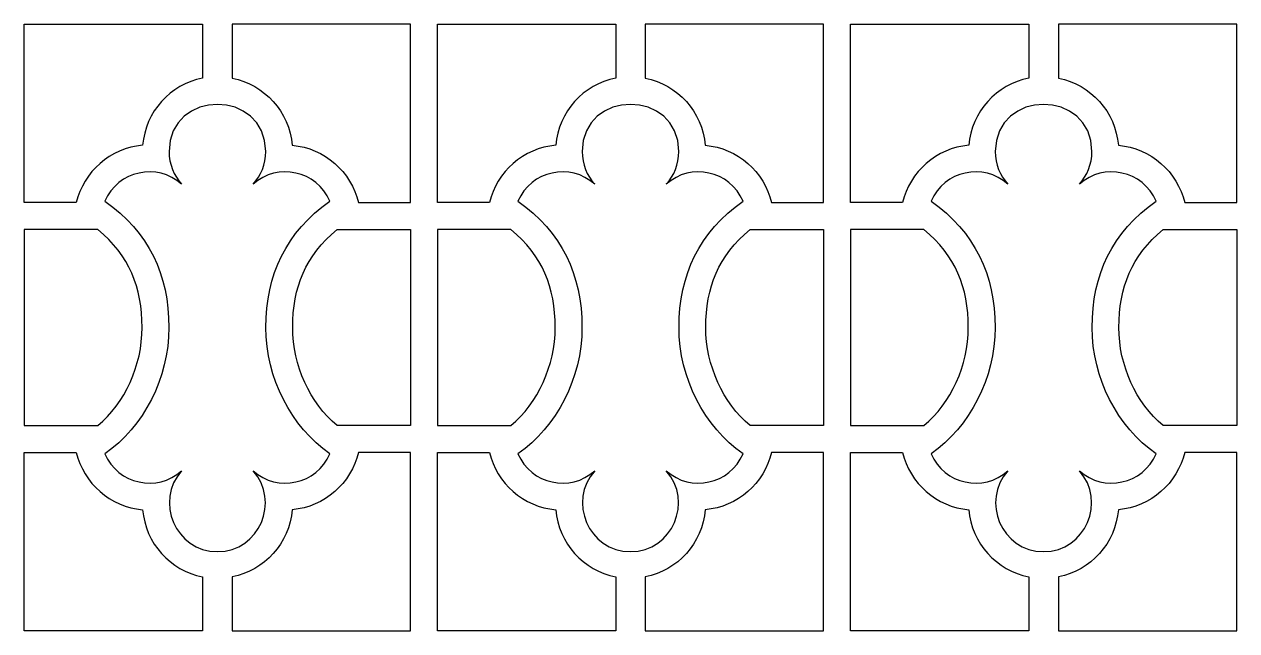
# Model space of a CAD drawing. Header units: centimetres. Extents: x -93 to 93, y -127 to 127.
# Drawn here: x -93.3 to -11.7, y 0.9 to 41.7 of the extents above; entities that cross this region are included whole.
import ezdxf

# ---------------------------------------------------------------- set-up
doc = ezdxf.new("R2010")
doc.units = ezdxf.units.CM
doc.header["$MEASUREMENT"] = 0
doc.layers.add('layer 1', color=7, linetype='Continuous')

msp = doc.modelspace()

# ---------------------------------------------------------------- linework, layer by layer
at = {"layer": 'layer 1', "color": 177}
for points, knots in [([(-81.2808, 38.06369), (-81.2808, 38.06369), (-81.28118, 41.68302), (-81.28118, 41.68302), (-81.28118, 41.68302), (-81.28118, 41.68302), (-93.28118, 41.68302), (-93.28118, 41.68302), (-93.28118, 41.68302), (-93.28118, 41.68302), (-93.28118, 29.68302), (-93.28118, 29.68302), (-93.28118, 29.68302), (-93.28118, 29.68302), (-89.77768, 29.68312), (-89.77768, 29.68312), (-89.77768, 29.68312), (-89.28293, 31.76455), (-87.49943, 33.34731), (-85.3172, 33.54132), (-85.3172, 33.54132), (-85.12727, 35.7954), (-83.45612, 37.62856), (-81.2808, 38.06369)], [0, 0, 0, 0, 0.14285714, 0.14285714, 0.14285714, 0.14285714, 0.28571429, 0.28571429, 0.28571429, 0.28571429, 0.42857143, 0.42857143, 0.42857143, 0.42857143, 0.57142857, 0.57142857, 0.57142857, 0.57142857, 0.71428571, 0.71428571, 0.71428571, 0.71428571, 1, 1, 1, 1]), ([(-75.25328, 33.54132), (-75.44321, 35.7954), (-77.11398, 37.62804), (-79.2893, 38.06317), (-79.2893, 38.06317), (-79.2893, 38.06317), (-79.2893, 41.68302), (-79.2893, 41.68302), (-79.2893, 41.68302), (-79.2893, 41.68302), (-67.2893, 41.68302), (-67.2893, 41.68302), (-67.2893, 41.68302), (-67.2893, 41.68302), (-67.2893, 29.68302), (-67.2893, 29.68302), (-67.2893, 29.68302), (-67.2893, 29.68302), (-70.7928, 29.68312), (-70.7928, 29.68312), (-70.7928, 29.68312), (-71.28755, 31.76455), (-73.07105, 33.34731), (-75.25328, 33.54132)], [0, 0, 0, 0, 0.14285714, 0.14285714, 0.14285714, 0.14285714, 0.28571429, 0.28571429, 0.28571429, 0.28571429, 0.42857143, 0.42857143, 0.42857143, 0.42857143, 0.57142857, 0.57142857, 0.57142857, 0.57142857, 0.71428571, 0.71428571, 0.71428571, 0.71428571, 1, 1, 1, 1]), ([(-53.4889, 38.06369), (-53.4889, 38.06369), (-53.48928, 41.68302), (-53.48928, 41.68302), (-53.48928, 41.68302), (-53.48928, 41.68302), (-65.48928, 41.68302), (-65.48928, 41.68302), (-65.48928, 41.68302), (-65.48928, 41.68302), (-65.48928, 29.68302), (-65.48928, 29.68302), (-65.48928, 29.68302), (-65.48928, 29.68302), (-61.98578, 29.68312), (-61.98578, 29.68312), (-61.98578, 29.68312), (-61.49103, 31.76455), (-59.70753, 33.34731), (-57.5253, 33.54132), (-57.5253, 33.54132), (-57.33537, 35.7954), (-55.66422, 37.62856), (-53.4889, 38.06369)], [0, 0, 0, 0, 0.14285714, 0.14285714, 0.14285714, 0.14285714, 0.28571429, 0.28571429, 0.28571429, 0.28571429, 0.42857143, 0.42857143, 0.42857143, 0.42857143, 0.57142857, 0.57142857, 0.57142857, 0.57142857, 0.71428571, 0.71428571, 0.71428571, 0.71428571, 1, 1, 1, 1]), ([(-47.46138, 33.54132), (-47.65131, 35.7954), (-49.32208, 37.62804), (-51.4974, 38.06317), (-51.4974, 38.06317), (-51.4974, 38.06317), (-51.4974, 41.68302), (-51.4974, 41.68302), (-51.4974, 41.68302), (-51.4974, 41.68302), (-39.4974, 41.68302), (-39.4974, 41.68302), (-39.4974, 41.68302), (-39.4974, 41.68302), (-39.4974, 29.68302), (-39.4974, 29.68302), (-39.4974, 29.68302), (-39.4974, 29.68302), (-43.0009, 29.68312), (-43.0009, 29.68312), (-43.0009, 29.68312), (-43.49565, 31.76455), (-45.27915, 33.34731), (-47.46138, 33.54132)], [0, 0, 0, 0, 0.14285714, 0.14285714, 0.14285714, 0.14285714, 0.28571429, 0.28571429, 0.28571429, 0.28571429, 0.42857143, 0.42857143, 0.42857143, 0.42857143, 0.57142857, 0.57142857, 0.57142857, 0.57142857, 0.71428571, 0.71428571, 0.71428571, 0.71428571, 1, 1, 1, 1]), ([(-25.697, 38.06369), (-25.697, 38.06369), (-25.69738, 41.68302), (-25.69738, 41.68302), (-25.69738, 41.68302), (-25.69738, 41.68302), (-37.69738, 41.68302), (-37.69738, 41.68302), (-37.69738, 41.68302), (-37.69738, 41.68302), (-37.69738, 29.68302), (-37.69738, 29.68302), (-37.69738, 29.68302), (-37.69738, 29.68302), (-34.19388, 29.68312), (-34.19388, 29.68312), (-34.19388, 29.68312), (-33.69913, 31.76455), (-31.91563, 33.34731), (-29.7334, 33.54132), (-29.7334, 33.54132), (-29.54347, 35.7954), (-27.87232, 37.62856), (-25.697, 38.06369)], [0, 0, 0, 0, 0.14285714, 0.14285714, 0.14285714, 0.14285714, 0.28571429, 0.28571429, 0.28571429, 0.28571429, 0.42857143, 0.42857143, 0.42857143, 0.42857143, 0.57142857, 0.57142857, 0.57142857, 0.57142857, 0.71428571, 0.71428571, 0.71428571, 0.71428571, 1, 1, 1, 1]), ([(-19.66948, 33.54132), (-19.85941, 35.7954), (-21.53018, 37.62804), (-23.7055, 38.06317), (-23.7055, 38.06317), (-23.7055, 38.06317), (-23.7055, 41.68302), (-23.7055, 41.68302), (-23.7055, 41.68302), (-23.7055, 41.68302), (-11.7055, 41.68302), (-11.7055, 41.68302), (-11.7055, 41.68302), (-11.7055, 41.68302), (-11.7055, 29.68302), (-11.7055, 29.68302), (-11.7055, 29.68302), (-11.7055, 29.68302), (-15.209, 29.68312), (-15.209, 29.68312), (-15.209, 29.68312), (-15.70375, 31.76455), (-17.48725, 33.34731), (-19.66948, 33.54132)], [0, 0, 0, 0, 0.14285714, 0.14285714, 0.14285714, 0.14285714, 0.28571429, 0.28571429, 0.28571429, 0.28571429, 0.42857143, 0.42857143, 0.42857143, 0.42857143, 0.57142857, 0.57142857, 0.57142857, 0.57142857, 0.71428571, 0.71428571, 0.71428571, 0.71428571, 1, 1, 1, 1]), ([(-87.85706, 12.78534), (-85.25269, 14.60153), (-83.55052, 17.86788), (-83.55052, 21.28302), (-83.55052, 21.28302), (-83.55052, 24.81267), (-84.90097, 27.71919), (-87.85706, 29.78066), (-87.85706, 29.78066), (-86.98568, 31.83198), (-84.32157, 32.39158), (-82.69402, 30.93027), (-82.69402, 30.93027), (-83.21668, 31.50708), (-83.53524, 32.27242), (-83.53524, 33.11185), (-83.53524, 33.11185), (-83.53524, 37.35355), (-77.03524, 37.35355), (-77.03524, 33.11185), (-77.03524, 33.11185), (-77.03524, 32.27242), (-77.3538, 31.50708), (-77.87646, 30.93027), (-77.87646, 30.93027), (-76.24891, 32.39158), (-73.5848, 31.83199), (-72.71342, 29.78067), (-72.71342, 29.78067), (-75.66952, 27.7192), (-77.01995, 24.81267), (-77.01995, 21.28302), (-77.01995, 21.28302), (-77.01995, 17.86788), (-75.31779, 14.60152), (-72.71342, 12.78533), (-72.71342, 12.78533), (-73.5848, 10.73401), (-76.24881, 10.17431), (-77.87636, 11.63562), (-77.87636, 11.63562), (-76.05491, 9.62546), (-77.438, 6.20415), (-80.28524, 6.20415), (-80.28524, 6.20415), (-83.13248, 6.20415), (-84.51547, 9.62557), (-82.69402, 11.63573), (-82.69402, 11.63573), (-84.32157, 10.17442), (-86.98568, 10.73402), (-87.85706, 12.78534)], [0, 0, 0, 0, 0.07142857, 0.07142857, 0.07142857, 0.07142857, 0.14285714, 0.14285714, 0.14285714, 0.14285714, 0.21428571, 0.21428571, 0.21428571, 0.21428571, 0.28571429, 0.28571429, 0.28571429, 0.28571429, 0.35714286, 0.35714286, 0.35714286, 0.35714286, 0.42857143, 0.42857143, 0.42857143, 0.42857143, 0.5, 0.5, 0.5, 0.5, 0.57142857, 0.57142857, 0.57142857, 0.57142857, 0.64285714, 0.64285714, 0.64285714, 0.64285714, 0.71428571, 0.71428571, 0.71428571, 0.71428571, 0.78571429, 0.78571429, 0.78571429, 0.78571429, 0.85714286, 0.85714286, 0.85714286, 0.85714286, 1, 1, 1, 1]), ([(-60.06516, 12.78534), (-57.46079, 14.60153), (-55.75862, 17.86788), (-55.75862, 21.28302), (-55.75862, 21.28302), (-55.75862, 24.81267), (-57.10907, 27.71919), (-60.06516, 29.78066), (-60.06516, 29.78066), (-59.19378, 31.83198), (-56.52967, 32.39158), (-54.90212, 30.93027), (-54.90212, 30.93027), (-55.42478, 31.50708), (-55.74334, 32.27242), (-55.74334, 33.11185), (-55.74334, 33.11185), (-55.74334, 37.35355), (-49.24334, 37.35355), (-49.24334, 33.11185), (-49.24334, 33.11185), (-49.24334, 32.27242), (-49.5619, 31.50708), (-50.08456, 30.93027), (-50.08456, 30.93027), (-48.45701, 32.39158), (-45.7929, 31.83199), (-44.92152, 29.78067), (-44.92152, 29.78067), (-47.87762, 27.7192), (-49.22805, 24.81267), (-49.22805, 21.28302), (-49.22805, 21.28302), (-49.22805, 17.86788), (-47.52589, 14.60152), (-44.92152, 12.78533), (-44.92152, 12.78533), (-45.7929, 10.73401), (-48.45691, 10.17431), (-50.08446, 11.63562), (-50.08446, 11.63562), (-48.26301, 9.62546), (-49.6461, 6.20415), (-52.49334, 6.20415), (-52.49334, 6.20415), (-55.34058, 6.20415), (-56.72357, 9.62557), (-54.90212, 11.63573), (-54.90212, 11.63573), (-56.52967, 10.17442), (-59.19378, 10.73402), (-60.06516, 12.78534)], [0, 0, 0, 0, 0.07142857, 0.07142857, 0.07142857, 0.07142857, 0.14285714, 0.14285714, 0.14285714, 0.14285714, 0.21428571, 0.21428571, 0.21428571, 0.21428571, 0.28571429, 0.28571429, 0.28571429, 0.28571429, 0.35714286, 0.35714286, 0.35714286, 0.35714286, 0.42857143, 0.42857143, 0.42857143, 0.42857143, 0.5, 0.5, 0.5, 0.5, 0.57142857, 0.57142857, 0.57142857, 0.57142857, 0.64285714, 0.64285714, 0.64285714, 0.64285714, 0.71428571, 0.71428571, 0.71428571, 0.71428571, 0.78571429, 0.78571429, 0.78571429, 0.78571429, 0.85714286, 0.85714286, 0.85714286, 0.85714286, 1, 1, 1, 1]), ([(-32.27326, 12.78534), (-29.66889, 14.60153), (-27.96672, 17.86788), (-27.96672, 21.28302), (-27.96672, 21.28302), (-27.96672, 24.81267), (-29.31717, 27.71919), (-32.27326, 29.78066), (-32.27326, 29.78066), (-31.40188, 31.83198), (-28.73777, 32.39158), (-27.11022, 30.93027), (-27.11022, 30.93027), (-27.63288, 31.50708), (-27.95144, 32.27242), (-27.95144, 33.11185), (-27.95144, 33.11185), (-27.95144, 37.35355), (-21.45144, 37.35355), (-21.45144, 33.11185), (-21.45144, 33.11185), (-21.45144, 32.27242), (-21.77, 31.50708), (-22.29266, 30.93027), (-22.29266, 30.93027), (-20.66511, 32.39158), (-18.001, 31.83199), (-17.12962, 29.78067), (-17.12962, 29.78067), (-20.08572, 27.7192), (-21.43615, 24.81267), (-21.43615, 21.28302), (-21.43615, 21.28302), (-21.43615, 17.86788), (-19.73399, 14.60152), (-17.12962, 12.78533), (-17.12962, 12.78533), (-18.001, 10.73401), (-20.66501, 10.17431), (-22.29256, 11.63562), (-22.29256, 11.63562), (-20.47111, 9.62546), (-21.8542, 6.20415), (-24.70144, 6.20415), (-24.70144, 6.20415), (-27.54868, 6.20415), (-28.93167, 9.62557), (-27.11022, 11.63573), (-27.11022, 11.63573), (-28.73777, 10.17442), (-31.40188, 10.73402), (-32.27326, 12.78534)], [0, 0, 0, 0, 0.07142857, 0.07142857, 0.07142857, 0.07142857, 0.14285714, 0.14285714, 0.14285714, 0.14285714, 0.21428571, 0.21428571, 0.21428571, 0.21428571, 0.28571429, 0.28571429, 0.28571429, 0.28571429, 0.35714286, 0.35714286, 0.35714286, 0.35714286, 0.42857143, 0.42857143, 0.42857143, 0.42857143, 0.5, 0.5, 0.5, 0.5, 0.57142857, 0.57142857, 0.57142857, 0.57142857, 0.64285714, 0.64285714, 0.64285714, 0.64285714, 0.71428571, 0.71428571, 0.71428571, 0.71428571, 0.78571429, 0.78571429, 0.78571429, 0.78571429, 0.85714286, 0.85714286, 0.85714286, 0.85714286, 1, 1, 1, 1]), ([(-93.28118, 27.88301), (-93.28118, 27.88301), (-88.33357, 27.88301), (-88.33357, 27.88301), (-88.33357, 27.88301), (-86.21188, 26.12229), (-85.35076, 23.97549), (-85.35076, 21.28302), (-85.35076, 21.28302), (-85.35076, 18.72857), (-86.50991, 16.19639), (-88.33357, 14.68299), (-88.33357, 14.68299), (-88.33357, 14.68299), (-93.28118, 14.68299), (-93.28118, 14.68299), (-93.28118, 14.68299), (-93.28118, 14.68299), (-93.28118, 27.88301), (-93.28118, 27.88301)], [0, 0, 0, 0, 0.16666667, 0.16666667, 0.16666667, 0.16666667, 0.33333333, 0.33333333, 0.33333333, 0.33333333, 0.5, 0.5, 0.5, 0.5, 0.66666667, 0.66666667, 0.66666667, 0.66666667, 1, 1, 1, 1]), ([(-67.2893, 27.88301), (-67.2893, 27.88301), (-72.23691, 27.88301), (-72.23691, 27.88301), (-72.23691, 27.88301), (-74.3586, 26.12229), (-75.21971, 23.97549), (-75.21971, 21.28302), (-75.21971, 21.28302), (-75.21971, 18.72857), (-74.06057, 16.19639), (-72.23691, 14.68299), (-72.23691, 14.68299), (-72.23691, 14.68299), (-67.2893, 14.68299), (-67.2893, 14.68299), (-67.2893, 14.68299), (-67.2893, 14.68299), (-67.2893, 27.88301), (-67.2893, 27.88301)], [0, 0, 0, 0, 0.16666667, 0.16666667, 0.16666667, 0.16666667, 0.33333333, 0.33333333, 0.33333333, 0.33333333, 0.5, 0.5, 0.5, 0.5, 0.66666667, 0.66666667, 0.66666667, 0.66666667, 1, 1, 1, 1]), ([(-65.48928, 27.88301), (-65.48928, 27.88301), (-60.54167, 27.88301), (-60.54167, 27.88301), (-60.54167, 27.88301), (-58.41998, 26.12229), (-57.55886, 23.97549), (-57.55886, 21.28302), (-57.55886, 21.28302), (-57.55886, 18.72857), (-58.71801, 16.19639), (-60.54167, 14.68299), (-60.54167, 14.68299), (-60.54167, 14.68299), (-65.48928, 14.68299), (-65.48928, 14.68299), (-65.48928, 14.68299), (-65.48928, 14.68299), (-65.48928, 27.88301), (-65.48928, 27.88301)], [0, 0, 0, 0, 0.16666667, 0.16666667, 0.16666667, 0.16666667, 0.33333333, 0.33333333, 0.33333333, 0.33333333, 0.5, 0.5, 0.5, 0.5, 0.66666667, 0.66666667, 0.66666667, 0.66666667, 1, 1, 1, 1]), ([(-39.4974, 27.88301), (-39.4974, 27.88301), (-44.44501, 27.88301), (-44.44501, 27.88301), (-44.44501, 27.88301), (-46.5667, 26.12229), (-47.42781, 23.97549), (-47.42781, 21.28302), (-47.42781, 21.28302), (-47.42781, 18.72857), (-46.26867, 16.19639), (-44.44501, 14.68299), (-44.44501, 14.68299), (-44.44501, 14.68299), (-39.4974, 14.68299), (-39.4974, 14.68299), (-39.4974, 14.68299), (-39.4974, 14.68299), (-39.4974, 27.88301), (-39.4974, 27.88301)], [0, 0, 0, 0, 0.16666667, 0.16666667, 0.16666667, 0.16666667, 0.33333333, 0.33333333, 0.33333333, 0.33333333, 0.5, 0.5, 0.5, 0.5, 0.66666667, 0.66666667, 0.66666667, 0.66666667, 1, 1, 1, 1]), ([(-37.69738, 27.88301), (-37.69738, 27.88301), (-32.74977, 27.88301), (-32.74977, 27.88301), (-32.74977, 27.88301), (-30.62808, 26.12229), (-29.76696, 23.97549), (-29.76696, 21.28302), (-29.76696, 21.28302), (-29.76696, 18.72857), (-30.92611, 16.19639), (-32.74977, 14.68299), (-32.74977, 14.68299), (-32.74977, 14.68299), (-37.69738, 14.68299), (-37.69738, 14.68299), (-37.69738, 14.68299), (-37.69738, 14.68299), (-37.69738, 27.88301), (-37.69738, 27.88301)], [0, 0, 0, 0, 0.16666667, 0.16666667, 0.16666667, 0.16666667, 0.33333333, 0.33333333, 0.33333333, 0.33333333, 0.5, 0.5, 0.5, 0.5, 0.66666667, 0.66666667, 0.66666667, 0.66666667, 1, 1, 1, 1]), ([(-11.7055, 27.88301), (-11.7055, 27.88301), (-16.65311, 27.88301), (-16.65311, 27.88301), (-16.65311, 27.88301), (-18.7748, 26.12229), (-19.63591, 23.97549), (-19.63591, 21.28302), (-19.63591, 21.28302), (-19.63591, 18.72857), (-18.47677, 16.19639), (-16.65311, 14.68299), (-16.65311, 14.68299), (-16.65311, 14.68299), (-11.7055, 14.68299), (-11.7055, 14.68299), (-11.7055, 14.68299), (-11.7055, 14.68299), (-11.7055, 27.88301), (-11.7055, 27.88301)], [0, 0, 0, 0, 0.16666667, 0.16666667, 0.16666667, 0.16666667, 0.33333333, 0.33333333, 0.33333333, 0.33333333, 0.5, 0.5, 0.5, 0.5, 0.66666667, 0.66666667, 0.66666667, 0.66666667, 1, 1, 1, 1]), ([(-81.28118, 4.50283), (-83.4565, 4.93796), (-85.12727, 6.7706), (-85.3172, 9.02468), (-85.3172, 9.02468), (-87.49943, 9.21869), (-89.28296, 10.80155), (-89.77771, 12.88298), (-89.77771, 12.88298), (-89.77771, 12.88298), (-93.28118, 12.88298), (-93.28118, 12.88298), (-93.28118, 12.88298), (-93.28118, 12.88298), (-93.28118, 0.88298), (-93.28118, 0.88298), (-93.28118, 0.88298), (-93.28118, 0.88298), (-81.28118, 0.88298), (-81.28118, 0.88298), (-81.28118, 0.88298), (-81.28118, 0.88298), (-81.28118, 4.50283), (-81.28118, 4.50283)], [0, 0, 0, 0, 0.14285714, 0.14285714, 0.14285714, 0.14285714, 0.28571429, 0.28571429, 0.28571429, 0.28571429, 0.42857143, 0.42857143, 0.42857143, 0.42857143, 0.57142857, 0.57142857, 0.57142857, 0.57142857, 0.71428571, 0.71428571, 0.71428571, 0.71428571, 1, 1, 1, 1]), ([(-70.7928, 12.88288), (-70.7928, 12.88288), (-67.2893, 12.88298), (-67.2893, 12.88298), (-67.2893, 12.88298), (-67.2893, 12.88298), (-67.2893, 0.88298), (-67.2893, 0.88298), (-67.2893, 0.88298), (-67.2893, 0.88298), (-79.2893, 0.88298), (-79.2893, 0.88298), (-79.2893, 0.88298), (-79.2893, 0.88298), (-79.28968, 4.50231), (-79.28968, 4.50231), (-79.28968, 4.50231), (-77.11436, 4.93744), (-75.44321, 6.7706), (-75.25328, 9.02468), (-75.25328, 9.02468), (-73.07105, 9.21869), (-71.28755, 10.80145), (-70.7928, 12.88288)], [0, 0, 0, 0, 0.14285714, 0.14285714, 0.14285714, 0.14285714, 0.28571429, 0.28571429, 0.28571429, 0.28571429, 0.42857143, 0.42857143, 0.42857143, 0.42857143, 0.57142857, 0.57142857, 0.57142857, 0.57142857, 0.71428571, 0.71428571, 0.71428571, 0.71428571, 1, 1, 1, 1]), ([(-53.48928, 4.50283), (-55.6646, 4.93796), (-57.33537, 6.7706), (-57.5253, 9.02468), (-57.5253, 9.02468), (-59.70753, 9.21869), (-61.49106, 10.80155), (-61.98581, 12.88298), (-61.98581, 12.88298), (-61.98581, 12.88298), (-65.48928, 12.88298), (-65.48928, 12.88298), (-65.48928, 12.88298), (-65.48928, 12.88298), (-65.48928, 0.88298), (-65.48928, 0.88298), (-65.48928, 0.88298), (-65.48928, 0.88298), (-53.48928, 0.88298), (-53.48928, 0.88298), (-53.48928, 0.88298), (-53.48928, 0.88298), (-53.48928, 4.50283), (-53.48928, 4.50283)], [0, 0, 0, 0, 0.14285714, 0.14285714, 0.14285714, 0.14285714, 0.28571429, 0.28571429, 0.28571429, 0.28571429, 0.42857143, 0.42857143, 0.42857143, 0.42857143, 0.57142857, 0.57142857, 0.57142857, 0.57142857, 0.71428571, 0.71428571, 0.71428571, 0.71428571, 1, 1, 1, 1]), ([(-43.0009, 12.88288), (-43.0009, 12.88288), (-39.4974, 12.88298), (-39.4974, 12.88298), (-39.4974, 12.88298), (-39.4974, 12.88298), (-39.4974, 0.88298), (-39.4974, 0.88298), (-39.4974, 0.88298), (-39.4974, 0.88298), (-51.4974, 0.88298), (-51.4974, 0.88298), (-51.4974, 0.88298), (-51.4974, 0.88298), (-51.49778, 4.50231), (-51.49778, 4.50231), (-51.49778, 4.50231), (-49.32246, 4.93744), (-47.65131, 6.7706), (-47.46138, 9.02468), (-47.46138, 9.02468), (-45.27915, 9.21869), (-43.49565, 10.80145), (-43.0009, 12.88288)], [0, 0, 0, 0, 0.14285714, 0.14285714, 0.14285714, 0.14285714, 0.28571429, 0.28571429, 0.28571429, 0.28571429, 0.42857143, 0.42857143, 0.42857143, 0.42857143, 0.57142857, 0.57142857, 0.57142857, 0.57142857, 0.71428571, 0.71428571, 0.71428571, 0.71428571, 1, 1, 1, 1]), ([(-25.69738, 4.50283), (-27.8727, 4.93796), (-29.54347, 6.7706), (-29.7334, 9.02468), (-29.7334, 9.02468), (-31.91563, 9.21869), (-33.69916, 10.80155), (-34.19391, 12.88298), (-34.19391, 12.88298), (-34.19391, 12.88298), (-37.69738, 12.88298), (-37.69738, 12.88298), (-37.69738, 12.88298), (-37.69738, 12.88298), (-37.69738, 0.88298), (-37.69738, 0.88298), (-37.69738, 0.88298), (-37.69738, 0.88298), (-25.69738, 0.88298), (-25.69738, 0.88298), (-25.69738, 0.88298), (-25.69738, 0.88298), (-25.69738, 4.50283), (-25.69738, 4.50283)], [0, 0, 0, 0, 0.14285714, 0.14285714, 0.14285714, 0.14285714, 0.28571429, 0.28571429, 0.28571429, 0.28571429, 0.42857143, 0.42857143, 0.42857143, 0.42857143, 0.57142857, 0.57142857, 0.57142857, 0.57142857, 0.71428571, 0.71428571, 0.71428571, 0.71428571, 1, 1, 1, 1]), ([(-15.209, 12.88288), (-15.209, 12.88288), (-11.7055, 12.88298), (-11.7055, 12.88298), (-11.7055, 12.88298), (-11.7055, 12.88298), (-11.7055, 0.88298), (-11.7055, 0.88298), (-11.7055, 0.88298), (-11.7055, 0.88298), (-23.7055, 0.88298), (-23.7055, 0.88298), (-23.7055, 0.88298), (-23.7055, 0.88298), (-23.70588, 4.50231), (-23.70588, 4.50231), (-23.70588, 4.50231), (-21.53056, 4.93744), (-19.85941, 6.7706), (-19.66948, 9.02468), (-19.66948, 9.02468), (-17.48725, 9.21869), (-15.70375, 10.80145), (-15.209, 12.88288)], [0, 0, 0, 0, 0.14285714, 0.14285714, 0.14285714, 0.14285714, 0.28571429, 0.28571429, 0.28571429, 0.28571429, 0.42857143, 0.42857143, 0.42857143, 0.42857143, 0.57142857, 0.57142857, 0.57142857, 0.57142857, 0.71428571, 0.71428571, 0.71428571, 0.71428571, 1, 1, 1, 1])]:
    msp.add_open_spline(points, degree=3, knots=knots, dxfattribs=at)

doc.saveas('drawing.dxf')
